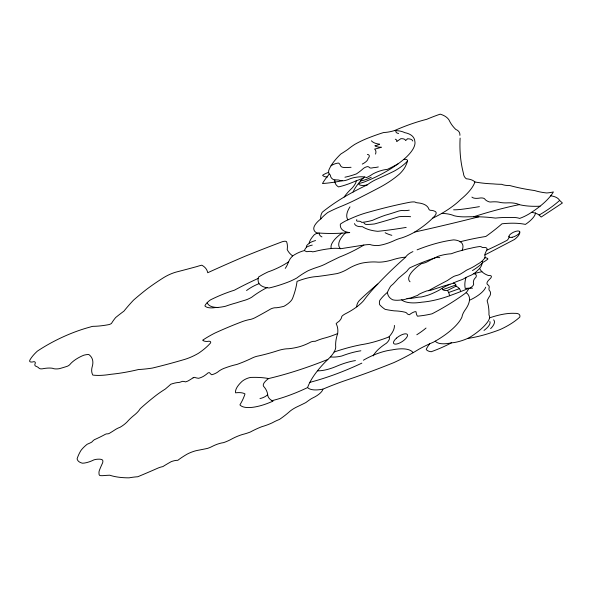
<?xml version="1.0" encoding="UTF-8"?>
<svg xmlns="http://www.w3.org/2000/svg" width="592" height="592" viewBox="0 0 592 592"><rect width="100%" height="100%" fill="white"/><g stroke="black" fill="none" stroke-linecap="round" stroke-linejoin="round"><path stroke-width="0.89" d="M484.892 254.937L514.455 239.494A16.006 5.839 -25.8 0 0 519.783 231.916M442.305 288.178A12.291 4.484 -25.8 0 0 447.485 290.428L455.907 286.254A40.53 14.793 -25.8 0 1 460.561 291.619M442.801 289.658L455.855 284.989M448.603 292.515L459.422 288.659M478.861 216.805A1196.891 436.718 -25.8 0 1 414.755 232.034A26.588 9.701 -25.8 0 1 401.746 237.903A17.679 6.453 -25.8 0 0 395.241 240.13A26.64 9.716 -25.8 0 1 378.665 245.48A37.821 13.801 -25.8 0 1 370.096 244.555A35.217 12.854 -25.8 0 0 363.828 245.058L340.681 248.721A44.341 16.176 -25.8 0 0 331.157 248.536A77.582 28.312 -25.8 0 0 316.38 251.075A11.418 4.166 -25.8 0 1 312.391 251.815A8.266 3.019 -25.8 0 0 310.134 251.393A10.841 3.952 -25.8 0 0 306.922 251.718A33.729 12.306 -25.8 0 1 304.466 250.542A14.704 5.365 -25.8 0 0 292.67 255.914A21.586 7.874 -25.8 0 0 289.007 261.013A24.568 8.961 -25.8 0 0 287.853 263.566A49.639 18.115 -25.8 0 1 285.248 268.391M550.701 195.826A48.144 17.568 -25.8 0 1 559.64 200.422L562.4 202.997L541.169 217.049L539.157 215.044A52.821 19.277 -25.8 0 0 531.505 212.358M394.383 325.408A42.557 15.533 -25.8 0 1 389.033 336.87A14.748 5.38 -25.8 0 1 386.428 343.212A29.03 10.589 -25.8 0 0 373.234 355.896M389.033 336.87A62.456 22.792 -25.8 0 1 361.712 344.618A99.523 36.312 -25.8 0 0 334.103 352.018M342.331 180.723A115.499 42.143 -25.8 0 1 322.477 183.535A84.197 30.717 -25.8 0 1 329.337 174.07M327.332 177.067A21.645 7.896 -25.8 0 1 322.596 175.284A8.051 2.938 -25.8 0 1 328.649 172.413M363.281 178.066A27.713 10.108 -25.8 0 1 356.354 180.708A39.042 14.245 -25.8 0 1 338.557 186.909A48.241 17.605 -25.8 0 1 334.835 179.894M356.354 180.708A30.088 10.982 -25.8 0 1 352.166 187.982A57.409 20.949 -25.8 0 0 344.167 197.025M351.049 167.299A79.217 28.904 -25.8 0 1 344.433 167.499A14.6 5.328 -25.8 0 1 340.748 166.026A59.666 21.771 -25.8 0 0 338.728 163.096A6.912 2.523 -25.8 0 0 331.039 165.775M378.318 166.937A18.13 6.616 -25.8 0 1 373.271 167.662A5.772 2.109 -25.8 0 1 369.704 167.758A17.02 6.209 -25.8 0 0 367.832 166.604A3.752 1.369 -25.8 0 0 363.384 168.476A30.325 11.063 -25.8 0 1 356.414 173.893A36.711 13.394 -25.8 0 1 344.944 177.208M362.274 164.088A7.659 2.79 -25.8 0 0 367.972 158.671A9.827 3.582 -25.8 0 0 367.38 154.386M375.52 154.09A26.751 9.761 -25.8 0 0 374.618 149.073A27.831 10.153 -25.8 0 0 381.359 147.208A25.463 9.294 -25.8 0 1 374.862 145.736A6.283 2.294 -25.8 0 0 379.59 144.174A45.762 16.694 -25.8 0 1 371.413 140.815M412.75 141.007A17.878 6.519 -25.8 0 0 407.222 138.802A2.775 1.014 -25.8 0 1 405.572 140.467A14.363 5.239 -25.8 0 0 400.836 138.683A39.176 14.297 -25.8 0 1 396.721 141.495A11.115 4.055 -25.8 0 0 395.264 139.194M398.638 133.459A13.128 4.788 -25.8 0 1 395.907 130.617M398.15 163.777A60.206 21.971 -25.8 0 1 387.183 169.46A15.947 5.816 -25.8 0 0 381.152 170.6A15.533 5.668 -25.8 0 0 372.753 174.026A18.211 6.645 -25.8 0 1 366.648 177.57A28.934 10.56 -25.8 0 0 355.666 177.334A13.024 4.751 -25.8 0 0 349.443 179.028A9.894 3.611 -25.8 0 1 343.412 180.782A35.032 12.78 -25.8 0 1 338.528 180.02A58.586 21.379 -25.8 0 0 334.184 179.901A35.172 12.832 -25.8 0 1 330.588 176.342A18.419 6.719 -25.8 0 0 329.122 173.937A31.184 11.381 -25.8 0 1 328.826 170.178A67.414 24.598 -25.8 0 1 340.822 154.016A69.989 25.537 -25.8 0 0 347.859 149.436A31.213 11.389 -25.8 0 1 354.86 144.337A39.886 14.556 -25.8 0 1 370.118 137.263A82.443 30.081 -25.8 0 1 383.771 132.49A27.202 9.923 -25.8 0 0 394.538 130.573A52.281 19.077 -25.8 0 1 404.699 132.638A58.29 21.268 -25.8 0 1 414.814 141.222A43.09 15.725 -25.8 0 1 403.759 159.418A57.269 20.898 -25.8 0 1 367.41 180.701A16.206 5.913 -25.8 0 1 358.441 183.505A66.408 24.228 -25.8 0 0 353.069 192.037M394.538 130.573A84.604 30.873 -25.8 0 1 426.751 119.303A79.136 28.875 -25.8 0 1 440.189 114.16A75.946 27.713 -25.8 0 1 449.076 120.095A223.391 81.511 -25.8 0 0 455.833 129.47A37.222 13.579 -25.8 0 1 459.895 135.353M403.759 159.418A8.303 3.027 -25.8 0 1 407.481 161.105A68.827 25.116 -25.8 0 1 405.727 165.642A37.067 13.527 -25.8 0 1 399.77 173.767A48.263 17.612 -25.8 0 1 380.893 186.783A377.859 137.869 -25.8 0 1 360.794 197.188A85.699 31.272 -25.8 0 1 338.639 207.378A61.191 22.326 -25.8 0 0 327.813 212.476A34.033 12.417 -25.8 0 0 320.842 218.877A22.644 8.258 -25.8 0 0 313.871 229.452A31.228 11.396 -25.8 0 0 317.556 233.174M371.221 177.267A16.221 5.92 -25.8 0 1 360.565 180.96M364.413 176.949A62.952 22.97 -25.8 0 0 358.441 183.505A15.148 5.528 -25.8 0 0 367.225 184.882A19.358 7.06 -25.8 0 1 375.994 179.568A190.121 69.368 -25.8 0 0 393.961 171.251A27.054 9.872 -25.8 0 0 407.481 161.105M367.225 184.882A115.832 42.261 -25.8 0 0 345.173 196.426A86.321 31.494 -25.8 0 0 322.255 212.232A37.962 13.853 -25.8 0 0 320.842 218.877M347.889 219.854A52.51 19.159 -25.8 0 1 349.983 206.867M460.125 138.106A718.229 262.064 -25.8 0 0 463.514 173.597A49.713 18.137 -25.8 0 0 466.326 178.777A45.658 16.657 -25.8 0 1 474.91 181.959A224.753 82.007 -25.8 0 0 493.21 183.897A120.391 43.926 -25.8 0 0 501.616 184.297A42.217 15.407 -25.8 0 0 509.853 185.555A433.936 158.33 -25.8 0 0 534.672 190.557A138.143 50.401 -25.8 0 0 546.727 192.962A29.474 10.752 -25.8 0 0 553.387 191.934A52.177 19.04 -25.8 0 1 531.631 212.276A20.498 7.481 -25.8 0 1 519.65 218.433A37.725 13.764 -25.8 0 0 510.504 217.56A103.015 37.585 -25.8 0 0 495.43 218.1A251.326 91.701 -25.8 0 0 467.414 216.805A75.865 27.683 -25.8 0 1 454.071 215.725A73.689 26.884 -25.8 0 0 441.773 213.401M474.91 181.959A51.844 18.914 -25.8 0 1 460.916 199.267A48.477 17.686 -25.8 0 1 432.53 218.263M559.64 200.422A58.364 21.297 -25.8 0 1 539.157 215.044M540.074 206.194A115.418 42.113 -25.8 0 1 519.258 204.625A50.934 18.581 -25.8 0 0 506.796 202.886A47.057 17.168 -25.8 0 1 500.484 202.486A40.256 14.689 -25.8 0 0 491.834 201.902A8.525 3.108 -25.8 0 1 489.029 201.798A44.948 16.398 -25.8 0 1 485.129 199.504A13.601 4.965 -25.8 0 0 480.356 197.972A18.389 6.712 -25.8 0 1 471.913 197.099M473.8 216.724A219.07 79.935 -25.8 0 1 519.258 204.625M479.409 206.638A301.491 110.008 -25.8 0 1 462.626 209.176A63.359 23.118 -25.8 0 1 453.605 209.82M309.172 243.075A11.744 4.285 -25.8 0 1 315.551 240.552M306.508 247.086A11.27 4.114 -25.8 0 1 312.273 245.103M409.279 210.175A25.241 9.213 -25.8 0 1 402.427 210.493A9.82 3.582 -25.8 0 0 396.655 211.721A113.479 41.403 -25.8 0 1 385.2 215.259A58.504 21.349 -25.8 0 0 372.449 220.372A42.676 15.57 -25.8 0 1 361.682 222.422A12.728 4.647 -25.8 0 0 358.752 221.171A4.943 1.806 -25.8 0 1 356.806 219.595M410.604 216.716A70.226 25.626 -25.8 0 0 399.067 216.694A296.659 108.247 -25.8 0 1 374.551 223.939A60.599 22.111 -25.8 0 1 365.886 224.42A20.269 7.393 -25.8 0 1 363.947 222.925M406.186 227.395A317.43 115.825 -25.8 0 1 377.755 231.317A98.065 35.779 -25.8 0 1 362.415 226.647A23.613 8.614 -25.8 0 1 354.49 223.569M391.83 235.32A103.948 37.925 -25.8 0 1 385.155 232.737M304.466 250.542A14.985 5.469 -25.8 0 1 306.56 247.16A5.994 2.19 -25.8 0 1 309.105 243.438A34.084 12.439 -25.8 0 1 313.36 235.831A3.567 1.302 -25.8 0 1 315.832 233.825A3.567 1.302 -25.8 0 1 319.007 233.019A217.116 79.224 -25.8 0 0 349.731 232.582A44.296 16.162 -25.8 0 1 340.363 224.116A18.026 6.579 -25.8 0 1 349.68 219.084A47.116 17.19 -25.8 0 1 368.964 212.084A271.417 99.034 -25.8 0 1 408.68 202.471A19.418 7.082 -25.8 0 1 414.911 201.983A16.139 5.89 -25.8 0 0 417.53 202.834A51.201 18.685 -25.8 0 1 428.815 208.969A10.915 3.981 -25.8 0 0 430.332 210.293A24.931 9.095 -25.8 0 1 434.654 211.218A11.833 4.314 -25.8 0 1 435.039 215.599A54.36 19.832 -25.8 0 1 414.755 232.034M321.944 236.918A31.058 11.329 -25.8 0 1 319.007 233.019M363.828 245.058A57.165 20.861 -25.8 0 1 339.445 257.083L327.938 262.685A20.069 7.326 -25.8 0 1 317.675 267.125A41.055 14.978 -25.8 0 0 308.129 270.722A34.965 12.758 -25.8 0 0 296.762 278.033A31.983 11.67 -25.8 0 1 289.614 281.496A64.21 23.428 -25.8 0 1 269.138 287.978A47.168 17.212 -25.8 0 1 258.512 277.063A33.84 12.351 -25.8 0 1 268.235 271.824A24.472 8.932 -25.8 0 0 274.207 269.538A32.693 11.929 -25.8 0 0 288.511 261.893M340.548 248.692A38.362 14.001 -25.8 0 1 345.499 232.745M331.32 248.522A28.956 10.567 -25.8 0 1 342.072 232.982M292.67 255.914A112.051 40.885 -25.8 0 1 287.194 249.506A94.787 34.588 -25.8 0 0 286.794 242.394A6.157 2.25 -25.8 0 0 280.497 242.409A533.052 194.494 -25.8 0 0 244.688 256.417A597.994 218.196 -25.8 0 0 207.703 272.734A71.38 26.048 -25.8 0 0 201.791 265.201A20.661 7.541 -25.8 0 0 196.966 266.548A699.189 255.115 -25.8 0 1 177.718 271.661A19.151 6.986 -25.8 0 0 163.214 277.907A111.141 40.552 -25.8 0 0 146.527 289.384A198.128 72.291 -25.8 0 0 133.577 300.085A181.115 66.082 -25.8 0 0 123.935 311.14A104.969 38.302 -25.8 0 0 115.647 317.549A68.184 24.879 -25.8 0 0 111.459 323.469A3.389 1.236 -25.8 0 1 108.98 324.586A74.94 27.343 -25.8 0 1 93.218 326.325A5.469 1.998 -25.8 0 0 90.384 326.991A70.611 25.767 -25.8 0 0 37.355 351.145A41.595 15.177 -25.8 0 0 29.926 360.003A6.349 2.316 -25.8 0 0 34.033 361.638A7.4 2.701 -25.8 0 1 35.254 363.34A10.33 3.767 -25.8 0 0 36.023 366.3A35.772 13.054 -25.8 0 1 39.072 368.231A8.954 3.263 -25.8 0 0 44.097 368.49A31.524 11.5 -25.8 0 1 52.436 368.254A19.181 7 -25.8 0 0 59.163 368.712A71.972 26.263 -25.8 0 0 67.458 366.211A3.804 1.391 -25.8 0 0 70.019 364.369A16.798 6.127 -25.8 0 1 83.753 355.23A13.986 5.106 -25.8 0 1 88.756 354.497A67.688 24.694 -25.8 0 1 92.345 366.204A66.274 24.183 -25.8 0 0 92.84 375.091A68.576 25.019 -25.8 0 0 110.837 374.299A136.708 49.883 -25.8 0 0 138.454 369.541A119.836 43.727 -25.8 0 0 152.336 368.076A321.967 117.482 -25.8 0 0 182.935 359.914A24.583 8.969 -25.8 0 0 198.446 353.298A37.829 13.801 -25.8 0 0 210.604 342.864A6.142 2.242 -25.8 0 0 207.252 341.443A16.665 6.083 -25.8 0 1 202.686 340.185A46.08 16.813 -25.8 0 1 214.911 333.067A166.012 60.576 -25.8 0 1 242.602 321.5A23.169 8.451 -25.8 0 1 250.705 319.369A8.947 3.263 -25.8 0 0 256.447 316.949A178 64.95 -25.8 0 0 270.803 308.928A6.32 2.309 -25.8 0 1 276.02 307.788A29.918 10.915 -25.8 0 0 284.019 306.271A14.556 5.313 -25.8 0 0 292.47 298.62A274.192 100.048 -25.8 0 0 297.043 281.378A36.068 13.157 -25.8 0 1 316.957 276.56A318.888 116.358 -25.8 0 0 337.322 273.534A16.532 6.031 -25.8 0 0 348.784 268.442A18.626 6.793 -25.8 0 1 363.325 262.848A59.156 21.586 -25.8 0 1 377.94 262.138A33.27 12.143 -25.8 0 0 392.437 259.844A32.582 11.892 -25.8 0 1 405.646 257.187A8.939 3.263 -25.8 0 1 412.927 251.593M246.546 290.524A20.254 7.393 -25.8 0 1 258.852 283.731M217.812 307.455A37.577 13.712 -25.8 0 1 207.222 302.601M267.466 287.379A41.84 15.266 -25.8 0 0 251.77 297.199A11.559 4.218 -25.8 0 1 245.266 300.122A158.708 57.912 -25.8 0 0 236.297 302.875A62.034 22.637 -25.8 0 0 225.522 306.256A39.856 14.541 -25.8 0 1 215.318 307.566A25.019 9.132 -25.8 0 1 204.876 305.916A15.436 5.631 -25.8 0 1 210.375 299.929A61.464 22.429 -25.8 0 1 234.395 290.198A143.449 52.34 -25.8 0 1 258.253 278.395M481.94 271.676A119.702 43.675 -25.8 0 0 473.726 273.711A12.106 4.418 -25.8 0 1 475.901 277.293A11.477 4.188 -25.8 0 0 473.963 279.735A28.113 10.256 -25.8 0 0 473.652 283.931A6.734 2.457 -25.8 0 1 469.87 288.163M485.706 287.216A19.81 7.23 -25.8 0 1 470.026 300.003M472.49 288.208A49.987 18.241 -25.8 0 0 465.253 288.452A110.8 40.426 -25.8 0 1 466.008 277.493M453.309 283.072A16.332 5.957 -25.8 0 1 455.907 286.254M447.485 290.428A108.78 39.694 -25.8 0 1 449.587 295.756M479.631 268.398A80.098 29.223 -25.8 0 0 488.622 275.576A6.334 2.309 -25.8 0 1 489.769 279.061A11.514 4.203 -25.8 0 0 487.593 284.671A17.486 6.379 -25.8 0 1 489.14 287.712A19.366 7.067 -25.8 0 0 489.836 291.012A24.79 9.043 -25.8 0 1 489.984 295.652A61.76 22.533 -25.8 0 0 487.12 300.817A271.454 99.049 -25.8 0 1 488.948 314.966A24.894 9.087 -25.8 0 1 487.29 322.411A40.989 14.955 -25.8 0 1 468.894 337.899A26.647 9.724 -25.8 0 1 451.415 342.857A56.973 20.787 -25.8 0 1 431.191 351.737A26.462 9.657 -25.8 0 1 426.21 349.413A48.322 17.634 -25.8 0 1 429.711 343.797M449.979 284.241A25.019 9.132 -25.8 0 0 439.345 290.065A35.483 12.943 -25.8 0 1 429.052 294.846A33.981 12.395 -25.8 0 1 421.112 297.014A21.808 7.955 -25.8 0 0 415.821 297.613A68.909 25.145 -25.8 0 1 406.993 298.731M428.519 290.665A297.413 108.521 -25.8 0 1 447.5 280.475A34.336 12.528 -25.8 0 1 453.605 276.523A6.764 2.472 -25.8 0 1 456.78 275.443A10.678 3.892 -25.8 0 0 459.614 274.503A28.912 10.552 -25.8 0 0 465.379 270.951A5.15 1.88 -25.8 0 1 468.161 269.419A22.392 8.17 -25.8 0 0 477.441 264.276A10.219 3.73 -25.8 0 0 482.887 260.265A11.3 4.122 -25.8 0 0 484.87 255.64A26.832 9.79 -25.8 0 1 485.684 252.325A37.133 13.549 -25.8 0 1 486.735 250.246A182.943 66.755 -25.8 0 0 507.144 240.308A10.937 3.989 -25.8 0 0 508.913 236.497M482.584 262.508A10.419 3.804 -25.8 0 0 487.912 258.97A10.464 3.818 -25.8 0 0 484.811 257.809M481.696 261.398A5.202 1.894 -25.8 0 1 481.969 263.558A19.27 7.03 -25.8 0 1 477.182 270.833A10.471 3.818 -25.8 0 1 470.803 275.369A14.541 5.306 -25.8 0 0 463.58 278.876A7.496 2.738 -25.8 0 1 461.36 279.861A36.297 13.246 -25.8 0 0 455.137 282.221A10.515 3.833 -25.8 0 1 451.511 283.753A48.026 17.523 -25.8 0 1 444.77 285.714A452.31 165.035 -25.8 0 0 431.213 290.147A26.551 9.687 -25.8 0 1 426.913 290.879A25.123 9.169 -25.8 0 0 419.291 294.128A9.879 3.604 -25.8 0 0 417.478 295.467A15.866 5.787 -25.8 0 0 412.313 297.436A4.869 1.776 -25.8 0 1 410.182 298.072A10.863 3.966 -25.8 0 0 406.734 298.812A9.161 3.345 -25.8 0 1 401.702 299.863A27.979 10.212 -25.8 0 1 392.659 299.767A59.614 21.749 -25.8 0 1 387.449 292.315A81.659 29.792 -25.8 0 1 390.602 286.291A27.831 10.153 -25.8 0 1 393.229 283.938A206.63 75.399 -25.8 0 0 398.268 278.469L406.593 271.454A7.215 2.634 -25.8 0 0 407.4 270.5A16.532 6.031 -25.8 0 1 409.827 267.828A82.266 30.014 -25.8 0 1 436.815 257.335A16.132 5.89 -25.8 0 1 439.775 257.698M481.969 263.558A33.5 12.225 -25.8 0 1 472.483 270.574M410.041 281.77A28.475 10.39 -25.8 0 1 415.517 268.235A28.586 10.434 -25.8 0 1 421.682 263.499A7.452 2.716 -25.8 0 0 427.868 261.472A42.025 15.333 -25.8 0 1 438.768 256.062A34.765 12.684 -25.8 0 1 450.889 253.805A3.056 1.117 -25.8 0 0 452.414 253.332A34.876 12.728 -25.8 0 1 462.056 250.416A38.103 13.905 -25.8 0 1 470.61 248.277A47.123 17.198 -25.8 0 1 479.905 246.516A11.892 4.336 -25.8 0 1 482.154 247.412A18.811 6.867 -25.8 0 0 485.433 247.515A9.761 3.559 -25.8 0 1 486.735 250.246M462.056 250.416A38.887 14.186 -25.8 0 0 453.687 239.871A75.554 27.565 -25.8 0 0 417.108 249.861M401.702 299.863A42.839 15.629 -25.8 0 0 405.92 301.964A49.365 18.012 -25.8 0 0 421.941 302.172A61.657 22.496 -25.8 0 0 448.366 296.2A189.285 69.064 -25.8 0 0 468.871 288.289A30.636 11.181 -25.8 0 1 466.163 292.648A104.71 38.206 -25.8 0 1 432.034 313.812A69.249 25.271 -25.8 0 1 418.551 316.061A1.983 0.725 -25.8 0 1 417.256 315.884A63.951 23.332 -25.8 0 1 416.087 311.858A2.353 0.858 -25.8 0 0 414.171 311.94A6.135 2.235 -25.8 0 0 409.486 314.729A20.38 7.437 -25.8 0 1 407.281 313.849A17.101 6.238 -25.8 0 0 405.239 312.273A95.556 34.869 -25.8 0 0 394.242 310.852A211.344 77.115 -25.8 0 1 385.155 309.35A165.346 60.332 -25.8 0 1 379.672 304.71A39.427 14.386 -25.8 0 1 379.761 300.425A41.81 15.259 -25.8 0 1 387.449 292.315M466.163 292.648A55.271 20.165 -25.8 0 1 465.379 309.609A44.171 16.117 -25.8 0 0 461.967 317.046A47.36 17.279 -25.8 0 1 433.351 342.22A51.667 18.848 -25.8 0 0 418.833 349.273A85.263 31.11 -25.8 0 1 393.724 362.659A333.807 121.797 -25.8 0 1 348.481 379.45A139.764 50.993 -25.8 0 0 322.914 389.144A12.846 4.684 -25.8 0 1 314.759 396.936A19.751 7.208 -25.8 0 0 310.719 399.075A50.512 18.426 -25.8 0 0 305.849 402.56A126.614 46.198 -25.8 0 1 296.844 406.941A14.556 5.313 -25.8 0 0 290.154 411.092A57.069 20.824 -25.8 0 1 279.468 419.447A19.625 7.163 -25.8 0 0 272.364 422.784A28.623 10.441 -25.8 0 1 261.805 426.691A38.872 14.186 -25.8 0 0 250.298 432.027A27.358 9.983 -25.8 0 1 242.424 434.498A22.829 8.332 -25.8 0 0 230.325 439.775A19.987 7.296 -25.8 0 1 223.487 442.653A15.858 5.787 -25.8 0 0 212.343 446.346A11.019 4.018 -25.8 0 1 207.459 448.403A247.227 90.206 -25.8 0 1 197.195 450.445A16.635 6.068 -25.8 0 0 187.39 454.005A38.036 13.875 -25.8 0 0 177.8 460.317A11.048 4.033 -25.8 0 0 171.177 461.679A61.82 22.555 -25.8 0 0 162.822 466.622A10.73 3.915 -25.8 0 0 157.894 468.124A331.061 120.798 -25.8 0 1 137.729 476.76A54.294 19.81 -25.8 0 0 129.071 477.84A118.119 43.098 -25.8 0 1 109.757 475.213A135.413 49.41 -25.8 0 0 104.155 475.546A21.001 7.666 -25.8 0 1 99.893 475.539A14.489 5.284 -25.8 0 1 99.042 473.371A28.327 10.338 -25.8 0 1 99.471 470.159A287.86 105.036 -25.8 0 1 102.209 463.743A19.255 7.023 -25.8 0 0 102.601 460.117A14.4 5.254 -25.8 0 0 98.102 459.2A10.686 3.9 -25.8 0 0 93.891 459.888A14.26 5.202 -25.8 0 1 82.554 463.21A34.314 12.521 -25.8 0 1 77.101 458.874A95.164 34.721 -25.8 0 1 80.882 450.571A28.483 10.39 -25.8 0 1 87.202 444.229A14.896 5.439 -25.8 0 0 91.812 442.076A10.182 3.715 -25.8 0 1 94.35 439.708A54.575 19.913 -25.8 0 0 104.37 434.839A2.486 0.91 -25.8 0 1 107.537 433.869A2.079 0.762 -25.8 0 0 109.527 433.248A54.59 19.921 -25.8 0 0 115.381 429.555A9.102 3.323 -25.8 0 1 120.05 427.291A17.856 6.519 -25.8 0 0 127.961 420.971A37.784 13.786 -25.8 0 1 134.865 414.652A23.887 8.717 -25.8 0 0 140.193 408.709A161.897 59.074 -25.8 0 1 156.266 395.241A53.384 19.477 -25.8 0 1 165.227 389.099A109.15 39.827 -25.8 0 0 170.785 384.245A16.976 6.194 -25.8 0 1 179.036 382.454A9.028 3.293 -25.8 0 0 182.329 381.359A15.577 5.683 -25.8 0 1 185.4 381.892A6.571 2.398 -25.8 0 0 188.234 380.848A42.95 15.673 -25.8 0 0 193.599 377.474M493.624 319.835A21.482 7.837 -25.8 0 1 490.613 328.664M489.836 321.523A16.791 6.127 -25.8 0 1 483.997 330.432M489.547 317.882A46.479 16.961 -25.8 0 1 514.618 313.346A15.947 5.816 -25.8 0 1 519.776 317.12A32.027 11.685 -25.8 0 1 500.055 329.574A76.967 28.083 -25.8 0 1 467.613 338.461M451.415 342.857A31.457 11.477 -25.8 0 1 435.275 341.14M426.033 328.049A39.235 14.319 -25.8 0 1 416.805 334.746M360.861 350.79A46.331 16.909 -25.8 0 0 341.762 356.014A30.148 10.996 -25.8 0 1 330.417 356.887M317.467 370.821A27.624 10.079 -25.8 0 0 337.225 365.989A37.784 13.786 -25.8 0 1 355.422 360.58M361.83 363.133A121.686 44.4 -25.8 0 1 309.882 382.343M413.105 352.691A42.202 15.399 -25.8 0 0 391.837 349.946A33.093 12.077 -25.8 0 0 363.377 360.232M322.914 389.144A31.946 11.655 -25.8 0 1 307.588 387.568A77.73 28.364 -25.8 0 1 272.098 400.643M307.588 387.568A116.372 42.461 -25.8 0 1 327.842 359.433A36.142 13.187 -25.8 0 0 335.642 345.832A157.901 57.616 -25.8 0 1 337.662 333.555A104.651 38.184 -25.8 0 0 336.123 323.683A7.999 2.916 -25.8 0 1 339.038 321.33A16.48 6.009 -25.8 0 0 341.762 316.439A6.608 2.412 -25.8 0 1 345.536 313.723A30.577 11.159 -25.8 0 0 363.577 300.684A166.789 60.858 -25.8 0 1 377.792 284.012A310.978 113.464 -25.8 0 1 405.646 257.187M377.792 284.012A228.542 83.391 -25.8 0 0 359.144 300.677A26.322 9.605 -25.8 0 0 356.798 306.819M337.662 333.555A41.706 15.222 -25.8 0 1 325.548 337.803A27.891 10.175 -25.8 0 0 315.07 341.362A6.682 2.435 -25.8 0 0 311.074 341.902A23.214 8.466 -25.8 0 1 300.011 346.564A40.604 14.815 -25.8 0 1 288.408 348.74A24.213 8.836 -25.8 0 0 276.161 351.189A109.394 39.916 -25.8 0 1 258.378 355.977A10.049 3.663 -25.8 0 0 252.473 357.894A56.832 20.735 -25.8 0 1 236.852 364.465A38.732 14.134 -25.8 0 0 225.678 367.75A9.339 3.404 -25.8 0 0 217.612 372.139A7.474 2.731 -25.8 0 1 211.766 374.743A39.257 14.326 -25.8 0 1 209.627 372.775A1.998 0.725 -25.8 0 0 208.007 372.916A14.874 5.424 -25.8 0 1 203.493 376.297A8.007 2.923 -25.8 0 1 198.638 378.288A41.085 14.992 -25.8 0 1 194.605 377.378A1.199 0.437 -25.8 0 0 193.125 377.851M327.842 359.433A181.729 66.311 -25.8 0 1 268.598 378.554A121.034 44.163 -25.8 0 0 250.779 377.43A7.718 2.812 -25.8 0 0 242.209 381.226A30.71 11.204 -25.8 0 0 235.579 392.829A27.269 9.953 -25.8 0 1 244.977 393.939A124.187 45.318 -25.8 0 1 239.908 404.869A33.337 12.166 -25.8 0 0 273.03 401.08A51.548 18.811 -25.8 0 1 267.599 393.983A115.085 41.988 -25.8 0 0 263.921 386.717A13.69 4.995 -25.8 0 1 268.598 378.554M267.651 394.709A6.275 2.294 -25.8 0 1 259.969 398.505M459.88 241.81A179.768 65.594 -25.8 0 1 485.84 236.467A111.555 40.707 -25.8 0 0 501.979 223.798A102.66 37.459 -25.8 0 1 525.422 224.405A23.014 8.399 -25.8 0 0 535.531 212.846M512.139 237.274A5.95 2.168 -25.8 0 0 519.754 231.761A5.95 2.168 -25.8 0 0 511.155 233.581A5.95 2.168 -25.8 0 0 512.139 237.274M396.581 338.076A12.972 4.729 -25.8 0 0 393.584 342.035A9.975 3.641 -25.8 0 0 393.658 343.353A7.718 2.819 -25.8 0 0 394.82 344.063A5.358 1.954 -25.8 0 0 399.141 343.212A7.718 2.819 -25.8 0 0 401.99 341.695A9.975 3.641 -25.8 0 0 404.432 339.882A12.972 4.729 -25.8 0 0 407.429 335.923A9.975 3.641 -25.8 0 0 407.355 334.606A7.718 2.819 -25.8 0 0 406.193 333.888A5.358 1.954 -25.8 0 0 401.879 334.746A7.718 2.819 -25.8 0 0 399.023 336.256A9.975 3.641 -25.8 0 0 396.581 338.076"/></g></svg>
